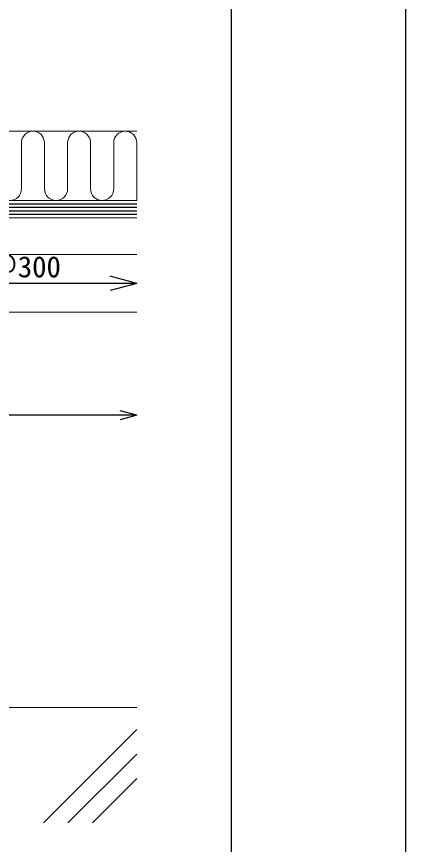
# Model space of a CAD drawing. Units: millimetres on the paper, enlarged 100 times, with parts at other scales. Extents: x -20630 to 20620, y -14480 to 14258.
# Drawn here: x 18371 to 20620, y -9257 to -4469 of the extents above; entities that cross this region are included whole.
import ezdxf
from ezdxf.enums import TextEntityAlignment as Align

# ---------------------------------------------------------------- set-up
doc = ezdxf.new("R2010")
doc.units = ezdxf.units.MM
doc.header["$LTSCALE"] = 100
doc.layers.add('3-1_中線', color=7, linetype='Continuous', lineweight=18)
for name, color, linetype in [('3-2_太線１', 3, 'Continuous'), ('3-5_寸法', 7, 'Continuous'), ('3-6_文字', 7, 'Continuous'), ('F-1_中線', 7, 'Continuous')]:
    doc.layers.add(name, color=color, linetype=linetype)
doc.styles.add('ＭＳ ゴシック', font='')
doc.styles.get('ＭＳ ゴシック').set_extended_font_data('MS Gothic')

msp = doc.modelspace()

# ---------------------------------------------------------------- linework, layer by layer
at = {"layer": '3-1_中線'}
for p, q in [((15066.3, -5132.1), (19066.3, -5132.1)), ((18533, -5465.9), (18533, -5199.2)), ((18666.3, -5465.9), (18666.3, -5199.2)), ((18799.7, -5465.9), (18799.7, -5199.2)), ((19066.3, -5532.1), (19066.3, -5199.2)), ((15066.3, -5532.1), (19066.3, -5532.1)), ((15066.3, -5632.1), (19066.3, -5632.1)), ((15066.3, -5845.4), (19066.3, -5845.4)), ((17199.7, -6178.8), (19066.3, -6178.8)), ((15066.3, -8465.4), (19066.3, -8465.4)), ((19066.3, -8592.7), (18526.9, -9132.1)), ((19066.3, -8734.1), (18668.3, -9132.1)), ((19066.3, -8875.5), (18809.8, -9132.1))]:
    msp.add_line(p, q, dxfattribs=at)
for points in [[(18399.7, -5465.9), (18399.7, -5313.5), (18399.7, -5199.2)], [(18933, -5465.9), (18933, -5313.5), (18933, -5199.2)]]:
    msp.add_lwpolyline(points, dxfattribs=at)
for centre, start, end in [((18466.3, -5199.2), 0, 180), ((18733, -5199.2), 0, 180), ((18999.7, -5199.2), 0, 180), ((18333, -5465.9), 180, 0), ((18599.7, -5465.9), 180, 0), ((18866.3, -5465.9), 180, 0)]:
    msp.add_arc(centre, 66.7, start, end, dxfattribs=at)
at = {"layer": '3-2_太線１'}
for p, q in [((15066.3, -5552.1), (19066.3, -5552.1)), ((15066.3, -5572.1), (19066.3, -5572.1)), ((15066.3, -5592.1), (19066.3, -5592.1)), ((15066.3, -5612.1), (19066.3, -5612.1))]:
    msp.add_line(p, q, dxfattribs=at)
at = {"layer": '3-5_寸法'}
for p, q in [((19066.3, -6012.1), (18911.8, -5970.7)), ((19066.3, -6012.1), (18911.8, -6053.5)), ((19066.3, -6774.6), (18969.8, -6748.7)), ((19066.3, -6774.6), (17066.3, -6774.6)), ((19066.3, -6774.6), (18969.8, -6800.5))]:
    msp.add_line(p, q, dxfattribs=at)
msp.add_lwpolyline([(19066.3, -6012.1), (17733, -6012.1), (16399.7, -6012.1)], dxfattribs=at)
at = {"layer": '3-6_文字'}
msp.add_line((19613.8, -9465.4), (19613.8, -2132.1), dxfattribs=at)
at = {"layer": 'F-1_中線'}
msp.add_line((20620, 14257.5), (20620, -14242.5), dxfattribs=at)

# ---------------------------------------------------------------- texts
at = {"layer": '3-5_寸法', "style": 'ＭＳ ゴシック'}
msp.add_text('＠300', height=122.2, dxfattribs=at).set_placement((18211.8, -6013.7), align=Align.BOTTOM_LEFT)

doc.saveas('drawing.dxf')
